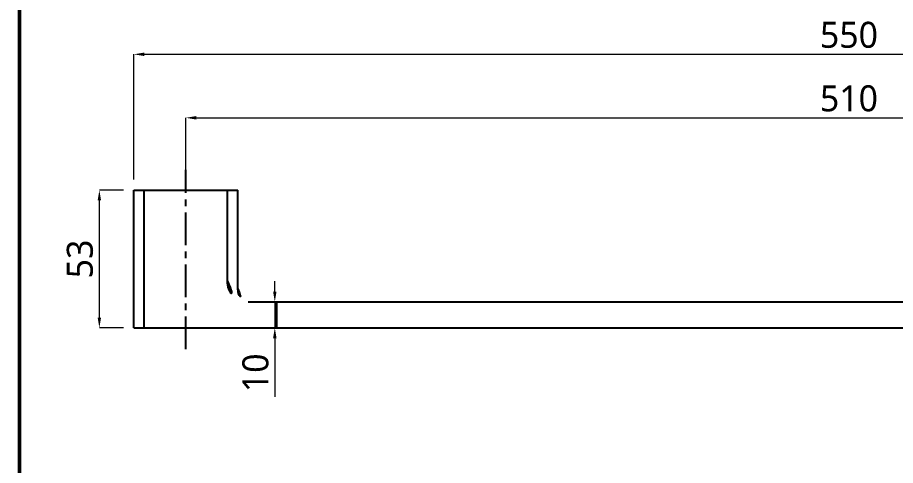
# Model space of a CAD drawing. Extents: x 16296675204 to 16296683393, y -37409618576 to -37409617244.
# Drawn here: x 16296678689 to 16296679026.6, y -37409617709.9 to -37409617537.7 of the extents above; entities that cross this region are included whole.
import ezdxf

# ---------------------------------------------------------------- set-up
doc = ezdxf.new("R2010")
doc.units = 0
doc.header["$LTSCALE"] = 10
doc.header["$MEASUREMENT"] = 0
doc.header["$PDMODE"] = 3
doc.header["$PDSIZE"] = -10
doc.linetypes.add('CENTER', pattern=[2, 1.25, -0.25, 0.25, -0.25])
doc.layers.get('0').update_dxf_attribs({"linetype": 'CONTINUOUS'})
doc.layers.get('DEFPOINTS').update_dxf_attribs({"linetype": 'CONTINUOUS'})
doc.styles.add('Daelim Dimension', font='NanumGothic.ttf')
doc.dimstyles.new('DEFAULT', dxfattribs={"dimscale": 2, "dimtxt": 2, "dimasz": 2, "dimexe": 0, "dimexo": 2, "dimgap": 1, "dimtad": 1, "dimdec": 1, "dimzin": 9, "dimdsep": 46, "dimtxsty": 'Daelim Dimension', "dimcen": 0.5, "dimclrd": 252, "dimclre": 252, "dimclrt": 3, "dimadec": 1, "dimazin": 0, "dimtfac": 1, "dimtdec": 1, "dimtix": 1, "dimtmove": 0, "dimatfit": 3, "dimfxl": 1, "dimtolj": 1, "dimtzin": 1, "dimlwd": 9, "dimlwe": 9, "dimarcsym": 0})

# ---------------------------------------------------------------- blocks, each defined once
blk = doc.blocks.new('*D40')
at = {"color": 5, "lineweight": 9, "transparency": 16777216}
for p, q in [((16296678729.72821, -37409617603.998833), (16296678720.48094, -37409617603.998833)), ((16296678720.48094, -37409617652.998833), (16296678720.48094, -37409617607.998833)), ((16296678729.72821, -37409617656.998833), (16296678720.48094, -37409617656.998833))]:
    blk.add_line(p, q, dxfattribs=at)
at = {"color": 5, "transparency": 16777216}
for points in [[(16296678719.81428, -37409617607.998833), (16296678721.14761, -37409617607.998833), (16296678720.48094, -37409617603.998833)], [(16296678719.81428, -37409617652.998833), (16296678721.14761, -37409617652.998833), (16296678720.48094, -37409617656.998833)]]:
    blk.add_solid(points, dxfattribs=at)
at = {"layer": 'DEFPOINTS', "color": 0, "transparency": 16777216}
for p in [(16296678720.48094, -37409617603.998833), (16296678733.72821, -37409617603.998833), (16296678733.72821, -37409617656.998833)]:
    blk.add_point(p, dxfattribs=at)
at = {"color": 7, "transparency": 16777216, "insert": (16296678713.030291, -37409617630.498833), "char_height": 10, "attachment_point": 5, "rotation": 90, "style": 'Daelim Dimension'}
blk.add_mtext('\\A1;53', dxfattribs=at)
blk = doc.blocks.new('*D41')
at = {"color": 5, "lineweight": 9, "transparency": 16777216}
for p, q in [((16296678733.728201, -37409617599.998817), (16296678733.728201, -37409617551.820259)), ((16296678737.728201, -37409617551.820259), (16296679279.728201, -37409617551.820259)), ((16296679283.728201, -37409617599.998817), (16296679283.728201, -37409617551.820259))]:
    blk.add_line(p, q, dxfattribs=at)
at = {"color": 5, "transparency": 16777216}
for points in [[(16296678737.728201, -37409617551.153587), (16296678737.728201, -37409617552.486923), (16296678733.728201, -37409617551.820259)], [(16296679279.728201, -37409617551.153587), (16296679279.728201, -37409617552.486923), (16296679283.728201, -37409617551.820259)]]:
    blk.add_solid(points, dxfattribs=at)
at = {"layer": 'DEFPOINTS', "color": 0, "transparency": 16777216}
for p in [(16296679283.728201, -37409617551.820259), (16296678733.728201, -37409617603.998817), (16296679283.728201, -37409617603.998817)]:
    blk.add_point(p, dxfattribs=at)
at = {"color": 7, "transparency": 16777216, "insert": (16296679008.728201, -37409617544.391083), "char_height": 10, "attachment_point": 5, "style": 'Daelim Dimension'}
blk.add_mtext('\\A1;550', dxfattribs=at)
blk = doc.blocks.new('*D42')
at = {"color": 5, "lineweight": 9, "transparency": 16777216}
for p, q in [((16296678753.7282, -37409617599.99882), (16296678753.7282, -37409617576.23722)), ((16296678757.7282, -37409617576.23722), (16296679259.7282, -37409617576.23722)), ((16296679263.7282, -37409617599.99882), (16296679263.7282, -37409617576.23722))]:
    blk.add_line(p, q, dxfattribs=at)
at = {"color": 5, "transparency": 16777216}
for points in [[(16296678757.7282, -37409617575.57056), (16296678757.7282, -37409617576.90388), (16296678753.7282, -37409617576.23722)], [(16296679259.7282, -37409617575.57056), (16296679259.7282, -37409617576.90388), (16296679263.7282, -37409617576.23722)]]:
    blk.add_solid(points, dxfattribs=at)
at = {"layer": 'DEFPOINTS', "color": 0, "transparency": 16777216}
for p in [(16296679263.7282, -37409617576.23722), (16296678753.7282, -37409617603.99882), (16296679263.7282, -37409617603.99882)]:
    blk.add_point(p, dxfattribs=at)
at = {"color": 7, "transparency": 16777216, "insert": (16296679008.7282, -37409617568.80804), "char_height": 10, "attachment_point": 5, "style": 'Daelim Dimension'}
blk.add_mtext('\\A1;510', dxfattribs=at)
blk = doc.blocks.new('*D44')
at = {"color": 5, "lineweight": 9, "transparency": 16777216}
for p, q in [((16296678787.95145, -37409617642.998833), (16296678787.95145, -37409617638.998833)), ((16296678784.72821, -37409617646.998833), (16296678787.95145, -37409617646.998833)), ((16296678787.95145, -37409617646.998833), (16296678787.95145, -37409617656.998833)), ((16296678784.72821, -37409617656.998833), (16296678787.95145, -37409617656.998833)), ((16296678787.95145, -37409617660.998833), (16296678787.95145, -37409617683.519577))]:
    blk.add_line(p, q, dxfattribs=at)
at = {"color": 5, "transparency": 16777216}
for points in [[(16296678787.284781, -37409617642.998833), (16296678788.61812, -37409617642.998833), (16296678787.95145, -37409617646.998833)], [(16296678787.284781, -37409617660.998833), (16296678788.61812, -37409617660.998833), (16296678787.95145, -37409617656.998833)]]:
    blk.add_solid(points, dxfattribs=at)
at = {"layer": 'DEFPOINTS', "color": 0, "transparency": 16777216}
for p in [(16296678787.95145, -37409617646.998833), (16296678788.72821, -37409617646.998833), (16296678788.72821, -37409617656.998833)]:
    blk.add_point(p, dxfattribs=at)
at = {"color": 7, "transparency": 16777216, "insert": (16296678780.543711, -37409617674.259193), "char_height": 10, "attachment_point": 5, "rotation": 90, "style": 'Daelim Dimension'}
blk.add_mtext('\\A1;10', dxfattribs=at)

msp = doc.modelspace()

# ---------------------------------------------------------------- linework, layer by layer
at = {"color": 1, "linetype": 'CENTER'}
msp.add_line((16296678753.728201, -37409617665.129913), (16296678753.728201, -37409617596.237213), dxfattribs=at)
for p, q in [((16296678733.728201, -37409617656.998817), (16296678733.728201, -37409617603.998817)), ((16296678733.728201, -37409617603.998817), (16296678773.728201, -37409617603.998817)), ((16296678737.728201, -37409617656.998817), (16296678737.728201, -37409617603.998817)), ((16296678769.728201, -37409617638.998817), (16296678769.728201, -37409617603.998817)), ((16296678773.728201, -37409617641.998817), (16296678773.728201, -37409617603.998817)), ((16296678777.728201, -37409617646.998817), (16296678788.728201, -37409617646.998817)), ((16296678788.728201, -37409617656.998817), (16296678788.728201, -37409617646.998817)), ((16296678788.728201, -37409617646.998817), (16296679228.728201, -37409617646.998817)), ((16296678733.728201, -37409617656.998817), (16296678788.728201, -37409617656.998817)), ((16296678788.728201, -37409617656.998817), (16296679228.728201, -37409617656.998817))]:
    msp.add_line(p, q)
at = {"color": 5, "linetype": 'ByBlock', "lineweight": 200, "const_width": 1.5}
msp.add_lwpolyline([(16296678689.774549, -37409617883.558739), (16296679319.774549, -37409617883.558739), (16296679319.774549, -37409617438.058739), (16296678689.774549, -37409617438.058739)], close=True, dxfattribs=at)
for centre, radius in [((16296678777.728201, -37409617638.998817), 8), ((16296678778.728201, -37409617641.998817), 5)]:
    msp.add_arc(centre, radius, 180, 270)

# ---------------------------------------------------------------- dimensions: what is measured, and where the dimension line sits
for base, p1, p2, picture, middle in [((16296679283.728201, -37409617551.820259), (16296678733.728201, -37409617603.998817), (16296679283.728201, -37409617603.998817), '*D41', (16296679008.728201, -37409617544.391083)), ((16296679263.728201, -37409617576.237221), (16296678753.728201, -37409617603.998817), (16296679263.728201, -37409617603.998817), '*D42', (16296679008.728201, -37409617568.808037))]:
    dim = msp.add_linear_dim(base=base, p1=p1, p2=p2, dimstyle='DEFAULT', override={"dimtxt": 5, "dimclrd": 5, "dimclre": 5, "dimclrt": 7})
    dim.commit()
    dim.dimension.update_dxf_attribs({"geometry": picture, "text_midpoint": middle})
dim = msp.add_linear_dim(base=(16296678720.48094, -37409617603.998833), p1=(16296678733.728201, -37409617656.998817), p2=(16296678733.728201, -37409617603.998817), angle=90, dimstyle='DEFAULT', override={"dimtxt": 5, "dimclrd": 5, "dimclre": 5, "dimclrt": 7})
dim.commit()
dim.dimension.update_dxf_attribs({"geometry": '*D40', "text_midpoint": (16296678713.030291, -37409617630.498833)})
dim = msp.add_linear_dim(base=(16296678787.95145, -37409617646.998833), p1=(16296678788.728201, -37409617656.998817), p2=(16296678788.728201, -37409617646.998817), angle=90, dimstyle='DEFAULT', override={"dimtxt": 5, "dimclrd": 5, "dimclre": 5, "dimclrt": 7})
dim.commit()
dim.dimension.update_dxf_attribs({"geometry": '*D44', "text_midpoint": (16296678787.951441, -37409617674.259193), "dimtype": 160})

doc.saveas('drawing.dxf')
